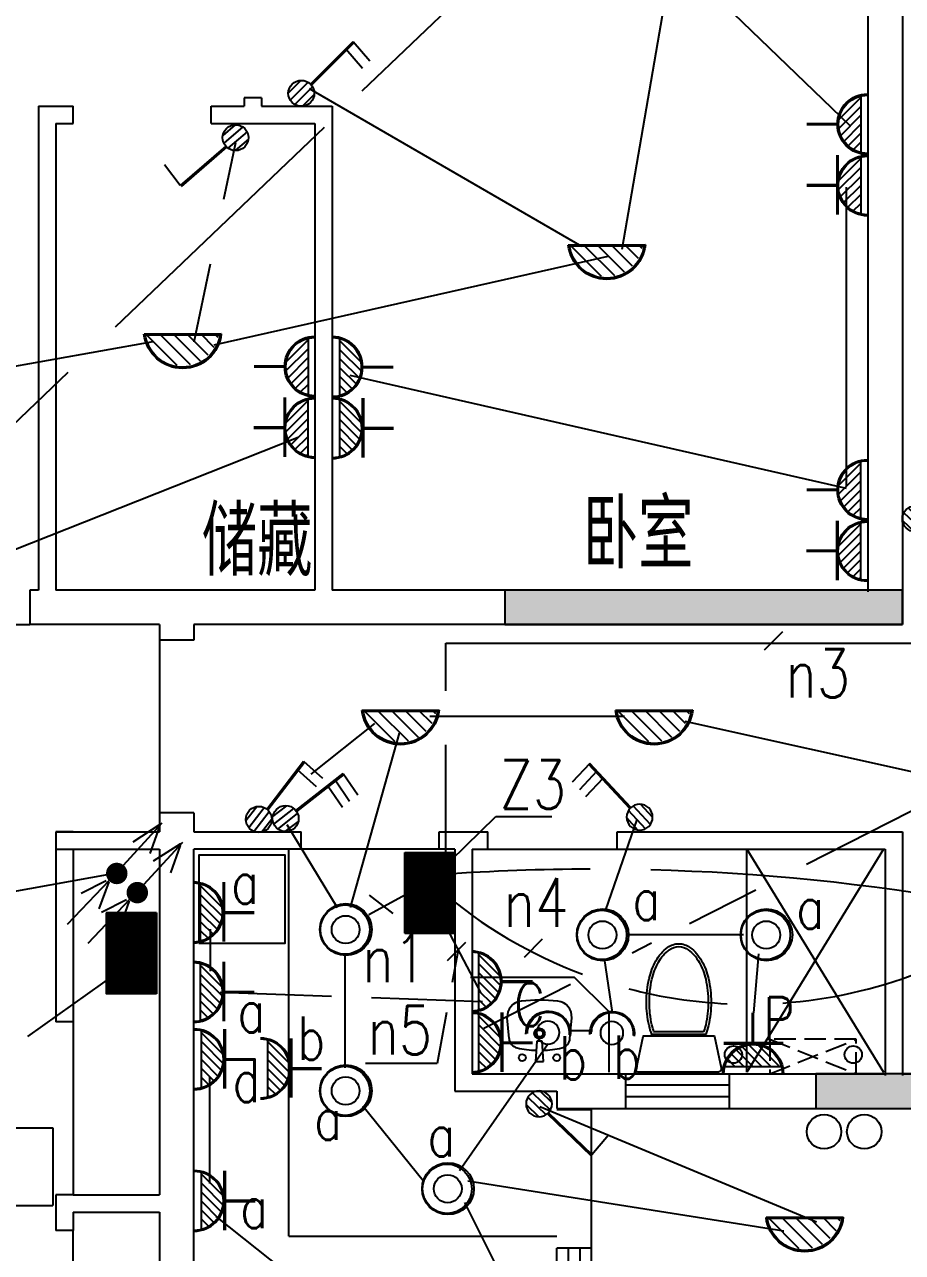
# Model space of a CAD drawing. Extents: x 45735 to 146968, y -75167 to -15767.
# Drawn here: x 111182 to 116263, y -39208 to -32101 of the extents above; entities that cross this region are included whole.
import ezdxf
from ezdxf.enums import TextEntityAlignment as Align

# ---------------------------------------------------------------- set-up
doc = ezdxf.new("R2010")
doc.units = 0
doc.header["$LTSCALE"] = 1000
doc.header["$MEASUREMENT"] = 0
doc.linetypes.add('DASH', pattern=[0.35, 0.25, -0.1])
doc.linetypes.add('DASHED_50', pattern=[0.375, 0.25, -0.125])
doc.layers.get('0').update_dxf_attribs({"linetype": 'CONTINUOUS'})
for name, color, linetype in [('D-1', 4, 'CONTINUOUS'), ('DJ', 4, 'CONTINUOUS'), ('KG1', 4, 'CONTINUOUS'), ('WALL', 7, 'CONTINUOUS'), ('WINDOW', 7, 'CONTINUOUS'), ('WINDOW_TEXT', 7, 'CONTINUOUS'), ('WIRE', 1, 'CONTINUOUS'), ('厨卫', 251, 'CONTINUOUS'), ('文字', 7, 'CONTINUOUS'), ('柱', 252, 'CONTINUOUS'), ('热水器', 252, 'CONTINUOUS'), ('管道', 6, 'CONTINUOUS')]:
    doc.layers.add(name, color=color, linetype=linetype)
doc.styles.add('_HZTXT', font='txt.shx', dxfattribs={"width": 0.8, "bigfont": 'hztxt.shx'})
doc.styles.add('HZTXT', font='romans.shx', dxfattribs={"width": 0.8, "bigfont": 'hztxt.shx'})
doc.styles.add('SIMPLEX', font='SIMPLEX.SHX')

# ---------------------------------------------------------------- blocks, each defined once
blk = doc.blocks.new('*X23')
at = {"color": 0}
for p, q in [((42.1112, 32.9931), (42.3612, 33.2431)), ((42.1113, 32.9949), (42.3594, 33.2431)), ((42.1113, 32.9967), (42.3577, 33.2431)), ((42.1113, 32.9984), (42.3559, 33.2431)), ((42.1113, 33.0002), (42.3541, 33.2431)), ((42.1113, 33.002), (42.3524, 33.2431)), ((42.1113, 33.0037), (42.3506, 33.2431)), ((42.1113, 33.0055), (42.3488, 33.2431)), ((42.1113, 33.0073), (42.3471, 33.2431)), ((42.1113, 33.009), (42.3453, 33.2431)), ((42.1113, 33.0108), (42.3435, 33.2431)), ((42.1113, 33.0126), (42.3418, 33.2431)), ((42.1113, 33.0143), (42.34, 33.2431)), ((42.1113, 33.0161), (42.3382, 33.2431)), ((42.1113, 33.0179), (42.3365, 33.2431)), ((42.1113, 33.0196), (42.3347, 33.2431)), ((42.1113, 33.0214), (42.3329, 33.2431)), ((42.1113, 33.0232), (42.3312, 33.2431)), ((42.1113, 33.0249), (42.3294, 33.2431)), ((42.1113, 33.0267), (42.3276, 33.2431)), ((42.1113, 33.0285), (42.3259, 33.2431)), ((42.1113, 33.0303), (42.3241, 33.2431)), ((42.1113, 33.032), (42.3223, 33.2431)), ((42.1113, 33.0338), (42.3206, 33.2431)), ((42.1113, 33.0356), (42.3188, 33.2431)), ((42.1113, 33.0373), (42.317, 33.2431)), ((42.1113, 33.0391), (42.3153, 33.2431)), ((42.1113, 33.0409), (42.3135, 33.2431)), ((42.1113, 33.0426), (42.3117, 33.2431)), ((42.1113, 33.0444), (42.31, 33.2431)), ((42.1113, 33.0462), (42.3082, 33.2431)), ((42.1113, 33.0479), (42.3064, 33.2431)), ((42.1113, 33.0497), (42.3046, 33.2431)), ((42.1113, 33.0515), (42.3029, 33.2431)), ((42.1113, 33.0532), (42.3011, 33.2431)), ((42.1113, 33.055), (42.2993, 33.2431)), ((42.1113, 33.0568), (42.2976, 33.2431)), ((42.1113, 33.0585), (42.2958, 33.2431)), ((42.1113, 33.0603), (42.294, 33.2431)), ((42.1113, 33.0621), (42.2923, 33.2431)), ((42.1113, 33.0638), (42.2905, 33.2431)), ((42.1113, 33.0656), (42.2887, 33.2431)), ((42.1113, 33.0674), (42.287, 33.2431)), ((42.1113, 33.0691), (42.2852, 33.2431)), ((42.1113, 33.0709), (42.2834, 33.2431)), ((42.1113, 33.0727), (42.2817, 33.2431)), ((42.1113, 33.0744), (42.2799, 33.2431)), ((42.1113, 33.0762), (42.2781, 33.2431)), ((42.1113, 33.078), (42.2764, 33.2431)), ((42.1113, 33.0797), (42.2746, 33.2431)), ((42.1113, 33.0815), (42.2728, 33.2431)), ((42.1113, 33.0833), (42.2711, 33.2431)), ((42.1113, 33.0851), (42.2693, 33.2431)), ((42.1113, 33.0868), (42.2675, 33.2431)), ((42.1113, 33.0886), (42.2658, 33.2431)), ((42.1113, 33.0904), (42.264, 33.2431)), ((42.1113, 33.0921), (42.2622, 33.2431)), ((42.1113, 33.0939), (42.2605, 33.2431)), ((42.1113, 33.0957), (42.2587, 33.2431)), ((42.1113, 33.0974), (42.2569, 33.2431)), ((42.1113, 33.0992), (42.2552, 33.2431)), ((42.1113, 33.101), (42.2534, 33.2431)), ((42.1113, 33.1027), (42.2516, 33.2431)), ((42.1113, 33.1045), (42.2498, 33.2431)), ((42.1113, 33.1063), (42.2481, 33.2431)), ((42.1113, 33.108), (42.2463, 33.2431)), ((42.1113, 33.1098), (42.2445, 33.2431)), ((42.1113, 33.1116), (42.2428, 33.2431)), ((42.1113, 33.1133), (42.241, 33.2431)), ((42.1113, 33.1151), (42.2392, 33.2431)), ((42.1113, 33.1169), (42.2375, 33.2431)), ((42.1113, 33.1186), (42.2357, 33.2431)), ((42.1113, 33.1204), (42.2339, 33.2431)), ((42.1113, 33.1222), (42.2322, 33.2431)), ((42.1113, 33.1239), (42.2304, 33.2431)), ((42.1113, 33.1257), (42.2286, 33.2431)), ((42.1113, 33.1275), (42.2269, 33.2431)), ((42.1113, 33.1292), (42.2251, 33.2431)), ((42.1113, 33.131), (42.2233, 33.2431)), ((42.1113, 33.1328), (42.2216, 33.2431)), ((42.1113, 33.1346), (42.2198, 33.2431)), ((42.1113, 33.1363), (42.218, 33.2431)), ((42.1113, 33.1381), (42.2163, 33.2431)), ((42.1113, 33.1399), (42.2145, 33.2431)), ((42.1113, 33.1416), (42.2127, 33.2431)), ((42.1113, 33.1434), (42.211, 33.2431)), ((42.1113, 33.1452), (42.2092, 33.2431)), ((42.1113, 33.1469), (42.2074, 33.2431)), ((42.1113, 33.1487), (42.2057, 33.2431)), ((42.1113, 33.1505), (42.2039, 33.2431)), ((42.1113, 33.1522), (42.2021, 33.2431)), ((42.1113, 33.154), (42.2004, 33.2431)), ((42.1113, 33.1558), (42.1986, 33.2431)), ((42.1113, 33.1575), (42.1968, 33.2431)), ((42.1113, 33.1593), (42.195, 33.2431)), ((42.1113, 33.1611), (42.1933, 33.2431)), ((42.1113, 33.1628), (42.1915, 33.2431)), ((42.1113, 33.1646), (42.1897, 33.2431)), ((42.1113, 33.1664), (42.188, 33.2431)), ((42.1113, 33.1681), (42.1862, 33.2431)), ((42.1113, 33.1699), (42.1844, 33.2431)), ((42.1113, 33.1717), (42.1827, 33.2431)), ((42.1113, 33.1734), (42.1809, 33.2431)), ((42.1113, 33.1752), (42.1791, 33.2431)), ((42.1113, 33.177), (42.1774, 33.2431)), ((42.1113, 33.1787), (42.1756, 33.2431)), ((42.1113, 33.1805), (42.1738, 33.2431)), ((42.1113, 33.1823), (42.1721, 33.2431)), ((42.1113, 33.184), (42.1703, 33.2431)), ((42.1113, 33.1858), (42.1685, 33.2431)), ((42.1113, 33.1876), (42.1668, 33.2431)), ((42.1113, 33.1894), (42.165, 33.2431)), ((42.1113, 33.1911), (42.1632, 33.2431)), ((42.1113, 33.1929), (42.1615, 33.2431)), ((42.1113, 33.1947), (42.1597, 33.2431)), ((42.1113, 33.1964), (42.1579, 33.2431)), ((42.1113, 33.1982), (42.1562, 33.2431)), ((42.1113, 33.2), (42.1544, 33.2431)), ((42.1113, 33.2017), (42.1526, 33.2431)), ((42.1113, 33.2035), (42.1509, 33.2431)), ((42.1113, 33.2053), (42.1491, 33.2431)), ((42.1113, 33.207), (42.1473, 33.2431)), ((42.1113, 33.2088), (42.1455, 33.2431)), ((42.1113, 33.2106), (42.1438, 33.2431)), ((42.1113, 33.2123), (42.142, 33.2431)), ((42.1113, 33.2141), (42.1402, 33.2431)), ((42.1113, 33.2159), (42.1385, 33.2431)), ((42.1113, 33.2176), (42.1367, 33.2431)), ((42.1113, 33.2194), (42.1349, 33.2431)), ((42.1113, 33.2212), (42.1332, 33.2431)), ((42.1113, 33.2229), (42.1314, 33.2431)), ((42.1113, 33.2247), (42.1296, 33.2431)), ((42.1113, 33.2265), (42.1279, 33.2431)), ((42.1113, 33.2282), (42.1261, 33.2431)), ((42.1113, 33.23), (42.1243, 33.2431)), ((42.1113, 33.2318), (42.1226, 33.2431)), ((42.1113, 33.2335), (42.1208, 33.2431)), ((42.1113, 33.2353), (42.119, 33.2431)), ((42.1113, 33.2371), (42.1173, 33.2431)), ((42.1113, 33.2388), (42.1155, 33.2431)), ((42.1113, 33.2406), (42.1137, 33.2431)), ((42.1113, 33.2424), (42.112, 33.2431)), ((42.113, 32.9931), (42.363, 33.2431)), ((42.1148, 32.9931), (42.3648, 33.2431)), ((42.1165, 32.9931), (42.3665, 33.2431)), ((42.1183, 32.9931), (42.3683, 33.2431)), ((42.1201, 32.9931), (42.3701, 33.2431)), ((42.1218, 32.9931), (42.3718, 33.2431)), ((42.1236, 32.9931), (42.3736, 33.2431)), ((42.1254, 32.9931), (42.3754, 33.2431)), ((42.1271, 32.9931), (42.3771, 33.2431)), ((42.1289, 32.9931), (42.3789, 33.2431)), ((42.1307, 32.9931), (42.3807, 33.2431)), ((42.1324, 32.9931), (42.3824, 33.2431)), ((42.1342, 32.9931), (42.3842, 33.2431)), ((42.136, 32.9931), (42.386, 33.2431)), ((42.1377, 32.9931), (42.3877, 33.2431)), ((42.1395, 32.9931), (42.3895, 33.2431)), ((42.1413, 32.9931), (42.3913, 33.2431)), ((42.143, 32.9931), (42.393, 33.2431)), ((42.1448, 32.9931), (42.3948, 33.2431)), ((42.1466, 32.9931), (42.3966, 33.2431)), ((42.1483, 32.9931), (42.3983, 33.2431)), ((42.1501, 32.9931), (42.4001, 33.2431)), ((42.1519, 32.9931), (42.4019, 33.2431)), ((42.1536, 32.9931), (42.4036, 33.2431)), ((42.1554, 32.9931), (42.4054, 33.2431)), ((42.1572, 32.9931), (42.4072, 33.2431)), ((42.1589, 32.9931), (42.4089, 33.2431)), ((42.1607, 32.9931), (42.4107, 33.2431)), ((42.1625, 32.9931), (42.4125, 33.2431)), ((42.1643, 32.9931), (42.4143, 33.2431)), ((42.166, 32.9931), (42.416, 33.2431)), ((42.1678, 32.9931), (42.4178, 33.2431)), ((42.1696, 32.9931), (42.4196, 33.2431)), ((42.1713, 32.9931), (42.4213, 33.2431)), ((42.1731, 32.9931), (42.4231, 33.2431)), ((42.1749, 32.9931), (42.4249, 33.2431)), ((42.1766, 32.9931), (42.4266, 33.2431)), ((42.1784, 32.9931), (42.4284, 33.2431)), ((42.1802, 32.9931), (42.4302, 33.2431)), ((42.1819, 32.9931), (42.4319, 33.2431)), ((42.1837, 32.9931), (42.4337, 33.2431)), ((42.1855, 32.9931), (42.4355, 33.2431)), ((42.1872, 32.9931), (42.4372, 33.2431)), ((42.189, 32.9931), (42.439, 33.2431)), ((42.1908, 32.9931), (42.4408, 33.2431)), ((42.1925, 32.9931), (42.4425, 33.2431)), ((42.1943, 32.9931), (42.4443, 33.2431)), ((42.1961, 32.9931), (42.4461, 33.2431)), ((42.1978, 32.9931), (42.4478, 33.2431)), ((42.1996, 32.9931), (42.4496, 33.2431)), ((42.2014, 32.9931), (42.4514, 33.2431)), ((42.2031, 32.9931), (42.4531, 33.2431)), ((42.2049, 32.9931), (42.4549, 33.2431)), ((42.2067, 32.9931), (42.4567, 33.2431)), ((42.2084, 32.9931), (42.4584, 33.2431)), ((42.2102, 32.9931), (42.4602, 33.2431)), ((42.212, 32.9931), (42.462, 33.2431)), ((42.2137, 32.9931), (42.4637, 33.2431)), ((42.2155, 32.9931), (42.4655, 33.2431)), ((42.2173, 32.9931), (42.4673, 33.2431)), ((42.2191, 32.9931), (42.4691, 33.2431)), ((42.2208, 32.9931), (42.4708, 33.2431)), ((42.2226, 32.9931), (42.4726, 33.2431)), ((42.2244, 32.9931), (42.4744, 33.2431)), ((42.2261, 32.9931), (42.4761, 33.2431)), ((42.2279, 32.9931), (42.4779, 33.2431)), ((42.2297, 32.9931), (42.4797, 33.2431)), ((42.2314, 32.9931), (42.4814, 33.2431)), ((42.2332, 32.9931), (42.4832, 33.2431)), ((42.235, 32.9931), (42.485, 33.2431)), ((42.2367, 32.9931), (42.4867, 33.2431)), ((42.2385, 32.9931), (42.4885, 33.2431)), ((42.2403, 32.9931), (42.4903, 33.2431)), ((42.242, 32.9931), (42.492, 33.2431)), ((42.2438, 32.9931), (42.4938, 33.2431)), ((42.2456, 32.9931), (42.4956, 33.2431)), ((42.2473, 32.9931), (42.4973, 33.2431)), ((42.2491, 32.9931), (42.4991, 33.2431)), ((42.2509, 32.9931), (42.5009, 33.2431)), ((42.2526, 32.9931), (42.5026, 33.2431)), ((42.2544, 32.9931), (42.5044, 33.2431)), ((42.2562, 32.9931), (42.5062, 33.2431)), ((42.2579, 32.9931), (42.5079, 33.2431)), ((42.2597, 32.9931), (42.5097, 33.2431)), ((42.2615, 32.9931), (42.5113, 33.2429)), ((42.2632, 32.9931), (42.5113, 33.2411)), ((42.265, 32.9931), (42.5113, 33.2393)), ((42.2668, 32.9931), (42.5113, 33.2376)), ((42.2685, 32.9931), (42.5113, 33.2358)), ((42.2703, 32.9931), (42.5113, 33.234)), ((42.2721, 32.9931), (42.5113, 33.2323)), ((42.2739, 32.9931), (42.5113, 33.2305)), ((42.2756, 32.9931), (42.5113, 33.2287)), ((42.2774, 32.9931), (42.5113, 33.227)), ((42.2792, 32.9931), (42.5113, 33.2252)), ((42.2809, 32.9931), (42.5113, 33.2234)), ((42.2827, 32.9931), (42.5113, 33.2217)), ((42.2845, 32.9931), (42.5113, 33.2199)), ((42.2862, 32.9931), (42.5113, 33.2181)), ((42.288, 32.9931), (42.5113, 33.2164)), ((42.2898, 32.9931), (42.5113, 33.2146)), ((42.2915, 32.9931), (42.5113, 33.2128)), ((42.2933, 32.9931), (42.5113, 33.211)), ((42.2951, 32.9931), (42.5113, 33.2093)), ((42.2968, 32.9931), (42.5113, 33.2075)), ((42.2986, 32.9931), (42.5113, 33.2057)), ((42.3004, 32.9931), (42.5113, 33.204)), ((42.3021, 32.9931), (42.5113, 33.2022)), ((42.3039, 32.9931), (42.5113, 33.2004)), ((42.3057, 32.9931), (42.5113, 33.1987)), ((42.3074, 32.9931), (42.5113, 33.1969)), ((42.3092, 32.9931), (42.5113, 33.1951)), ((42.311, 32.9931), (42.5113, 33.1934)), ((42.3127, 32.9931), (42.5113, 33.1916)), ((42.3145, 32.9931), (42.5113, 33.1898)), ((42.3163, 32.9931), (42.5113, 33.1881)), ((42.318, 32.9931), (42.5113, 33.1863)), ((42.3198, 32.9931), (42.5113, 33.1845)), ((42.3216, 32.9931), (42.5113, 33.1828)), ((42.3233, 32.9931), (42.5113, 33.181)), ((42.3251, 32.9931), (42.5113, 33.1792)), ((42.3269, 32.9931), (42.5113, 33.1775)), ((42.3287, 32.9931), (42.5113, 33.1757)), ((42.3304, 32.9931), (42.5113, 33.1739)), ((42.3322, 32.9931), (42.5113, 33.1722)), ((42.334, 32.9931), (42.5113, 33.1704)), ((42.3357, 32.9931), (42.5113, 33.1686)), ((42.3375, 32.9931), (42.5113, 33.1669)), ((42.3393, 32.9931), (42.5113, 33.1651)), ((42.341, 32.9931), (42.5113, 33.1633)), ((42.3428, 32.9931), (42.5113, 33.1616)), ((42.3446, 32.9931), (42.5113, 33.1598)), ((42.3463, 32.9931), (42.5113, 33.158)), ((42.3481, 32.9931), (42.5113, 33.1562)), ((42.3499, 32.9931), (42.5113, 33.1545)), ((42.3516, 32.9931), (42.5113, 33.1527)), ((42.3534, 32.9931), (42.5113, 33.1509)), ((42.3552, 32.9931), (42.5113, 33.1492)), ((42.3569, 32.9931), (42.5113, 33.1474)), ((42.3587, 32.9931), (42.5113, 33.1456)), ((42.3605, 32.9931), (42.5113, 33.1439)), ((42.3622, 32.9931), (42.5113, 33.1421)), ((42.364, 32.9931), (42.5113, 33.1403)), ((42.3658, 32.9931), (42.5113, 33.1386)), ((42.3675, 32.9931), (42.5113, 33.1368)), ((42.3693, 32.9931), (42.5113, 33.135)), ((42.3711, 32.9931), (42.5113, 33.1333)), ((42.3728, 32.9931), (42.5113, 33.1315)), ((42.3746, 32.9931), (42.5113, 33.1297)), ((42.3764, 32.9931), (42.5113, 33.128)), ((42.3782, 32.9931), (42.5113, 33.1262)), ((42.3799, 32.9931), (42.5113, 33.1244)), ((42.3817, 32.9931), (42.5113, 33.1227)), ((42.3835, 32.9931), (42.5113, 33.1209)), ((42.3852, 32.9931), (42.5113, 33.1191)), ((42.387, 32.9931), (42.5113, 33.1174)), ((42.3888, 32.9931), (42.5113, 33.1156)), ((42.3905, 32.9931), (42.5113, 33.1138)), ((42.3923, 32.9931), (42.5113, 33.1121)), ((42.3941, 32.9931), (42.5113, 33.1103)), ((42.3958, 32.9931), (42.5113, 33.1085)), ((42.3976, 32.9931), (42.5113, 33.1068)), ((42.3994, 32.9931), (42.5113, 33.105)), ((42.4011, 32.9931), (42.5113, 33.1032)), ((42.4029, 32.9931), (42.5113, 33.1014)), ((42.4047, 32.9931), (42.5113, 33.0997)), ((42.4064, 32.9931), (42.5113, 33.0979)), ((42.4082, 32.9931), (42.5113, 33.0961)), ((42.41, 32.9931), (42.5113, 33.0944)), ((42.4117, 32.9931), (42.5113, 33.0926)), ((42.4135, 32.9931), (42.5113, 33.0908)), ((42.4153, 32.9931), (42.5113, 33.0891)), ((42.417, 32.9931), (42.5113, 33.0873)), ((42.4188, 32.9931), (42.5113, 33.0855)), ((42.4206, 32.9931), (42.5113, 33.0838)), ((42.4223, 32.9931), (42.5113, 33.082)), ((42.4241, 32.9931), (42.5113, 33.0802)), ((42.4259, 32.9931), (42.5113, 33.0785)), ((42.4276, 32.9931), (42.5113, 33.0767)), ((42.4294, 32.9931), (42.5113, 33.0749)), ((42.4312, 32.9931), (42.5113, 33.0732)), ((42.433, 32.9931), (42.5113, 33.0714)), ((42.4347, 32.9931), (42.5113, 33.0696)), ((42.4365, 32.9931), (42.5113, 33.0679)), ((42.4383, 32.9931), (42.5113, 33.0661)), ((42.44, 32.9931), (42.5113, 33.0643)), ((42.4418, 32.9931), (42.5113, 33.0626)), ((42.4436, 32.9931), (42.5113, 33.0608)), ((42.4453, 32.9931), (42.5113, 33.059)), ((42.4471, 32.9931), (42.5113, 33.0573)), ((42.4489, 32.9931), (42.5113, 33.0555)), ((42.4506, 32.9931), (42.5113, 33.0537)), ((42.4524, 32.9931), (42.5113, 33.0519)), ((42.4542, 32.9931), (42.5113, 33.0502)), ((42.4559, 32.9931), (42.5113, 33.0484)), ((42.4577, 32.9931), (42.5113, 33.0466)), ((42.4595, 32.9931), (42.5113, 33.0449)), ((42.4612, 32.9931), (42.5113, 33.0431)), ((42.463, 32.9931), (42.5113, 33.0413)), ((42.4648, 32.9931), (42.5113, 33.0396)), ((42.4665, 32.9931), (42.5113, 33.0378)), ((42.4683, 32.9931), (42.5113, 33.036)), ((42.4701, 32.9931), (42.5113, 33.0343)), ((42.4718, 32.9931), (42.5113, 33.0325)), ((42.4736, 32.9931), (42.5113, 33.0307)), ((42.4754, 32.9931), (42.5113, 33.029)), ((42.4771, 32.9931), (42.5113, 33.0272)), ((42.4789, 32.9931), (42.5113, 33.0254)), ((42.4807, 32.9931), (42.5113, 33.0237)), ((42.4824, 32.9931), (42.5113, 33.0219)), ((42.4842, 32.9931), (42.5113, 33.0201)), ((42.486, 32.9931), (42.5113, 33.0184)), ((42.4878, 32.9931), (42.5113, 33.0166)), ((42.4895, 32.9931), (42.5113, 33.0148)), ((42.4913, 32.9931), (42.5113, 33.0131)), ((42.4931, 32.9931), (42.5113, 33.0113)), ((42.4948, 32.9931), (42.5113, 33.0095)), ((42.4966, 32.9931), (42.5113, 33.0078)), ((42.4984, 32.9931), (42.5113, 33.006)), ((42.5001, 32.9931), (42.5113, 33.0042)), ((42.5019, 32.9931), (42.5113, 33.0025)), ((42.5037, 32.9931), (42.5113, 33.0007)), ((42.5054, 32.9931), (42.5113, 32.9989)), ((42.5072, 32.9931), (42.5113, 32.9971)), ((42.509, 32.9931), (42.5113, 32.9954))]:
    blk.add_line(p, q, dxfattribs=at)
blk = doc.blocks.new('A8')
at = {"layer": 'DJ'}
for p, q in [((390, -308), (1326, -308)), ((390, -308), (390, -893)), ((1326, -308), (1326, -893)), ((390, -893), (1326, -893))]:
    blk.add_line(p, q, dxfattribs=at)
blk.add_solid([(390, -893), (390, -308), (1326, -893), (1326, -308)], dxfattribs=at)
at = {"layer": 'DJ', "xscale": 2340, "yscale": 2340, "zscale": 2340}
blk.add_blockref('*X23', (-98150, -78097), dxfattribs=at)
blk = doc.blocks.new('配电箱')
at = {"layer": 'DJ', "xscale": 0.5, "yscale": 0.5, "zscale": 0.5, "rotation": 180}
blk.add_blockref('A8', (379.9, -625.6), dxfattribs=at)
blk = doc.blocks.new('应急灯')
at = {"layer": 'DJ'}
for p, q in [((-42.4, 626.9), (-42.4, 177.7)), ((-42.4, 626.9), (238.4, 626.9)), ((238.4, 626.9), (238.4, 177.7)), ((-42.4, 177.7), (238.4, 177.7))]:
    blk.add_line(p, q, dxfattribs=at)
for centre in [(-103.4, 523.9), (-103.4, 303.6)]:
    blk.add_circle(centre, 61.2, dxfattribs=at)
blk = doc.blocks.new('*X15')
at = {"color": 0}
for p, q in [((-273.2, -61.1), (-245.7, -33.6)), ((-243.8, -137.7), (-140, -34)), ((-198, -198), (-34.4, -34.4)), ((-137.7, -243.8), (71.2, -34.8)), ((-61.1, -273.2), (176.9, -35.2)), ((41.3, -276.9), (282.5, -35.7))]:
    blk.add_line(p, q, dxfattribs=at)
blk = doc.blocks.new('K2211')
for p, q in [((-2.943, -0.429), (2.939, -0.453)), ((-2.942, -0.329), (2.939, -0.353))]:
    blk.add_line(p, q)
for radius, start, end in [(2.961, 186.38273, 353.15927), (2.861, 186.61496, 352.92705)]:
    blk.add_arc((0, 0), radius, start, end)
at = {"xscale": 0.0098684210526315, "yscale": 0.0098684210526315, "zscale": 0.0098684210526315}
blk.add_blockref('*X15', (0, 0), dxfattribs=at)
blk = doc.blocks.new('吸顶灯')
at = {"layer": 'DJ', "xscale": -76.03200000000001, "yscale": 76.03200000000001, "zscale": 76.03200000000001}
blk.add_blockref('K2211', (-108.6, 374.2), dxfattribs=at)
blk = doc.blocks.new('WC2')
for points in [[(210.5, 207.3, 0.354037), (206.6, 212.2), (24.2, 251, 0.477064), (0, 231.5), (0, -231.5, 0.477064), (12.1, -241.3), (206.6, -199.9, 0.354037), (210.5, -195)], [(218.2, 162.6), (218.2, -150.2, 0.033558), (268.9, -165.5, 0.056391), (405, -180.9, 0.056391), (541, -165.5, 0.070142), (644, -126.1, 0.106098), (721.4, -58.6, 0.162033), (743, 6.2, 0.162033), (721.4, 70.9, 0.106098), (644, 138.4, 0.070142), (541, 177.8, 0.056391), (405, 193.2, 0.056391), (268.9, 177.8, 0.033558)], [(232.4, 150.1), (232.4, -137.8, 0.027675), (272.6, -149.3, 0.056391), (405, -164.3, 0.056391), (537.3, -149.3, 0.070142), (636, -111.6, 0.106098), (708.2, -48.7, 0.162033), (726.4, 6.2, 0.162033), (708.2, 61, 0.106098), (636, 124, 0.070142), (537.3, 161.7, 0.056391), (405, 176.7, 0.056391), (272.6, 161.7, 0.027675)]]:
    blk.add_lwpolyline(points, format="xyb", close=True)
blk = doc.blocks.new('A32')
at = {"layer": 'DJ'}
blk.add_circle((709.5, -204.9), 88.3, dxfattribs=at)
for centre, radius, start, end in [((711.2, -199), 171.8, 177.58133, 6.8197), ((712.5, -200.6), 161.8, 178.58283, 5.12597)]:
    blk.add_arc(centre, radius, start, end, dxfattribs=at)
blk = doc.blocks.new('*X20')
at = {"color": 0}
for p, q in [((-263, -529), (-33, -299)), ((-175, -529), (53, -301)), ((-87, -529), (121, -321)), ((2, -529), (178, -353)), ((-229, -406), (-188, -365)), ((90, -529), (224, -394)), ((179, -529), (262, -445)), ((267, -529), (289, -507))]:
    blk.add_line(p, q, dxfattribs=at)
blk = doc.blocks.new('K2307')
for p, q in [((-0.03, -2.63), (-0.03, 0.03)), ((0.07, -2.63), (0.07, 0.03)), ((-2.62, -2.6), (2.57, -2.6)), ((-2.62, -2.7), (2.57, -2.7)), ((-2.57, -4.69), (2.62, -4.69))]:
    blk.add_line(p, q)
for radius in [2.66, 2.56]:
    blk.add_arc((0.02, -5.3), radius, 0, 180)
at = {"xscale": 0.00888157894736835, "yscale": 0.00888157894736835, "zscale": 0.00888157894736835}
blk.add_blockref('*X20', (0, 0), dxfattribs=at)
blk = doc.blocks.new('_WBLK')
for p, q in [((-0.5, 0.5), (0.5, 0.5)), ((0.5, 0.167), (-0.5, 0.167)), ((0.5, -0.167), (-0.5, -0.167)), ((-0.5, -0.5), (0.5, -0.5))]:
    blk.add_line(p, q)
at = {"layer": 'WINDOW_TEXT', "style": 'SIMPLEX', "flags": 9}
blk.add_attdef('A', text='', height=1, dxfattribs=at).set_placement((0, 1.5), align=Align.MIDDLE)
blk = doc.blocks.new('1')
at = {"layer": 'D-1'}
blk.add_circle((-9.3, -35), 80.7, dxfattribs=at)
at = {"layer": 'KG1'}
for centre, radius in [((-8.1, -34.4), 150), ((-12.5, -34.9), 142.5)]:
    blk.add_circle(centre, radius, dxfattribs=at)
blk = doc.blocks.new('*X27')
at = {"color": 0}
for p, q in [((-99.9, 253.6), (-3.6, 349.9)), ((-85.2, 197.6), (52.4, 335.2)), ((-49.2, 162.9), (87.1, 299.2)), ((9, 150.4), (99.6, 241))]:
    blk.add_line(p, q, dxfattribs=at)
blk = doc.blocks.new('K2361')
for p, q in [((0.627, 1.755), (3.864, 4.993)), ((0.698, 1.685), (3.935, 4.922)), ((3.935, 4.922), (5.238, 3.433))]:
    blk.add_line(p, q)
blk.add_circle((0, 0.987), 0.987)
at = {"xscale": 0.0098684210526315, "yscale": 0.0098684210526315, "zscale": 0.0098684210526315}
blk.add_blockref('*X27', (0, -1.48), dxfattribs=at)
blk = doc.blocks.new('单极开关')
at = {"layer": 'DJ', "xscale": -76.142592, "yscale": 76.142592, "zscale": 76.142592, "rotation": 180.0000000000094}
blk.add_blockref('K2361', (-170.4, 89.8), dxfattribs=at)
blk = doc.blocks.new('RSQ')
at = {"layer": '热水器', "linetype": 'DASH', "ltscale": 0.5}
for p, q in [((-250, 0), (250, -200)), ((-250, -200), (250, 0))]:
    blk.add_line(p, q, dxfattribs=at)
blk.add_lwpolyline([(250, 0), (-250, 0), (-250, -200), (250, -200)], close=True, dxfattribs=at)
blk = doc.blocks.new('*X18')
at = {"color": 0}
for p, q in [((-263, -529), (-33, -299)), ((-175, -529), (53, -301)), ((-87, -529), (121, -321)), ((2, -529), (178, -353)), ((-229, -406), (-188, -365)), ((90, -529), (224, -394)), ((179, -529), (262, -445)), ((267, -529), (289, -507))]:
    blk.add_line(p, q, dxfattribs=at)
blk = doc.blocks.new('K2303')
for p, q in [((-0.03, -2.63), (-0.03, 0.03)), ((0.07, -2.63), (0.07, 0.03)), ((-2.57, -4.69), (2.62, -4.69))]:
    blk.add_line(p, q)
for radius in [2.66, 2.56]:
    blk.add_arc((0.02, -5.3), radius, 0, 180)
at = {"xscale": 0.00888157894736835, "yscale": 0.00888157894736835, "zscale": 0.00888157894736835}
blk.add_blockref('*X18', (0, 0), dxfattribs=at)
blk = doc.blocks.new('插座')
at = {"layer": 'DJ', "xscale": 66.096, "yscale": 66.096, "zscale": 66.096, "rotation": 270}
for name, p in [('K2303', (-175.4, 269.9)), ('K2307', (-174.7, -84.1))]:
    blk.add_blockref(name, p, dxfattribs=at)
blk = doc.blocks.new('*X30')
at = {"color": 0}
for p, q in [((-99.9, 253.6), (-3.6, 349.9)), ((-85.2, 197.6), (52.4, 335.2)), ((-49.2, 162.9), (87.1, 299.2)), ((9, 150.4), (99.6, 241))]:
    blk.add_line(p, q, dxfattribs=at)
blk = doc.blocks.new('K2362')
for p, q in [((0.698, 1.685), (3.935, 4.922)), ((0.769, 1.614), (4.006, 4.851)), ((3.935, 4.922), (5.216, 3.458)), ((3.376, 4.363), (4.656, 2.899))]:
    blk.add_line(p, q)
blk.add_circle((0, 0.987), 0.987)
at = {"xscale": 0.0098684210526315, "yscale": 0.0098684210526315, "zscale": 0.0098684210526315}
blk.add_blockref('*X30', (0, -1.48), dxfattribs=at)
blk = doc.blocks.new('双极开关')
at = {"layer": 'DJ', "xscale": 76.142592, "yscale": 76.142592, "zscale": 76.142592}
blk.add_blockref('K2362', (-256.8, -41.2), dxfattribs=at)
blk = doc.blocks.new('*X37')
at = {"color": 0}
for p, q in [((-99.9, 253.6), (-3.6, 349.9)), ((-85.2, 197.6), (52.4, 335.2)), ((-49.2, 162.9), (87.1, 299.2)), ((9, 150.4), (99.6, 241))]:
    blk.add_line(p, q, dxfattribs=at)
blk = doc.blocks.new('K2363')
for p, q in [((0.698, 1.685), (3.935, 4.922)), ((0.769, 1.614), (4.006, 4.851)), ((3.935, 4.922), (5.216, 3.458)), ((2.891, 3.848), (4.172, 2.384)), ((3.376, 4.363), (4.656, 2.899))]:
    blk.add_line(p, q)
blk.add_circle((0, 0.987), 0.987)
at = {"xscale": 0.0098684210526315, "yscale": 0.0098684210526315, "zscale": 0.0098684210526315}
blk.add_blockref('*X37', (0, -1.48), dxfattribs=at)
blk = doc.blocks.new('A$C7D561DB7')
at = {"layer": 'DJ', "xscale": 76.142592, "yscale": 76.142592, "zscale": 76.142592}
blk.add_blockref('K2363', (75.1, 0), dxfattribs=at)
blk = doc.blocks.new('A$C38657A69')
at = {"layer": 'WIRE', "xscale": -1, "rotation": 85.80993442873107}
blk.add_blockref('A$C7D561DB7', (401.2, 451.8), dxfattribs=at)
blk = doc.blocks.new('A$C306B6713')
at = {"layer": 'WIRE', "xscale": -1, "rotation": 346.7233342377823}
blk.add_blockref('A$C38657A69', (299.3, -23.9), dxfattribs=at)
blk = doc.blocks.new('A$C09C21FE1')
at = {"layer": 'DJ'}
for p, q in [((367, 606), (619, 1036)), ((603, 1018), (404, 820)), ((603, 1002), (570, 754)), ((274, 451), (0, 0)), ((249, 442), (60, 288)), ((273, 439), (240, 190))]:
    blk.add_line(p, q, dxfattribs=at)
at = {"layer": 'DJ', "const_width": 93.3}
blk.add_lwpolyline([(280, 524, 1), (373, 524, 1)], format="xyb", close=True, dxfattribs=at)

msp = doc.modelspace()

# ---------------------------------------------------------------- hatches: boundary and pattern name
at = {"layer": '柱'}
h = msp.add_hatch(color=256, dxfattribs=at)
h.paths.add_polyline_path([(105162.6, -39974.5), (105162.6, -39774.5), (105862.6, -39774.5), (105862.6, -42174.5), (105062.6, -42174.5), (105062.6, -41974.5), (105662.6, -41974.5), (105662.6, -39974.5)])
h.paths.add_polyline_path([(92062.6, -42774.5), (91562.6, -42774.5), (91562.6, -44374.5), (91762.6, -44374.5), (91762.6, -42974.5), (92062.6, -42974.5)])
h.paths.add_polyline_path([(91562.6, -46274.5), (91762.6, -46274.5), (91762.6, -48074.5), (92212.6, -48074.5), (92212.6, -48274.5), (91562.6, -48274.5)])
h.paths.add_polyline_path([(88962.6, -36574.5), (89162.6, -36574.5), (89162.6, -38174.5), (89462.6, -38174.5), (89462.6, -38374.5), (88962.6, -38374.5)])
h.paths.add_polyline_path([(89462.6, -28974.5), (88962.6, -28974.5), (88962.6, -31974.5), (89162.6, -31974.5), (89162.6, -29174.5), (89462.6, -29174.5)])
h.paths.add_polyline_path([(94762.6, -48074.5), (94762.6, -48274.5), (96162.6, -48274.5), (96162.6, -48074.5), (95462.6, -48074.5), (95462.6, -47274.5), (95262.6, -47274.5), (95262.6, -48074.5)])
h.paths.add_polyline_path([(95562.6, -41574.5), (96062.6, -41574.5), (96062.6, -43564.5), (95862.6, -43564.5), (95862.6, -41774.5), (95562.6, -41774.5)])
h.paths.add_polyline_path([(100762.6, -47174.5), (100962.6, -47174.5), (100962.6, -48774.5), (100762.6, -48774.5)])
h.paths.add_polyline_path([(105062.6, -46774.5), (105262.6, -46774.5), (105262.6, -48774.5), (105062.6, -48774.5)])
h.paths.add_polyline_path([(100962.6, -41574.5), (100962.6, -41774.5), (98962.6, -41774.5), (98962.6, -41574.5)])
h.paths.add_polyline_path([(104062.6, -39974.5), (104062.6, -39774.5), (103362.6, -39774.5), (103362.6, -42174.5), (104162.6, -42174.5), (104162.6, -41974.5), (103562.6, -41974.5), (103562.6, -39974.5)])
h.paths.add_polyline_path([(103562.6, -39974.5), (103562.6, -41974.5)], flags=16)
h.paths.add_polyline_path([(96762.6, -35574.5), (96762.6, -35374.5), (99062.6, -35374.5), (99062.6, -35574.5)])
h.paths.add_polyline_path([(92762.6, -35624.5), (92762.6, -35374.5), (94162.6, -35374.5), (94162.6, -35624.5)])
h.paths.add_polyline_path([(95262.6, -38374.5), (95262.6, -38174.5), (97262.6, -38174.5), (97262.6, -38374.5)])
h.paths.add_polyline_path([(92362.6, -28974.5), (93062.6, -28974.5), (93062.6, -30274.5), (93062.6, -30474.5), (92862.6, -30474.5), (92862.6, -29174.5), (92362.6, -29174.5)])
h.paths.add_polyline_path([(105062.6, -34574.5), (105262.6, -34574.5), (105262.6, -35574.5), (103962.6, -35574.5), (103962.6, -35374.5), (105062.6, -35374.5)])
h.paths.add_polyline_path([(98862.6, -31574.5), (99062.6, -31574.5), (99062.6, -27574.5), (98862.6, -27574.5)])
h.paths.add_polyline_path([(105062.6, -30974.5), (105262.6, -30974.5), (105262.6, -27574.5), (105062.6, -27574.5)])
h.paths.add_polyline_path([(120262.6, -35624.5), (120262.6, -35374.5), (118862.6, -35374.5), (118862.6, -35624.5)])
h.paths.add_polyline_path([(112062.6, -41574.5), (112062.6, -41774.5), (114062.6, -41774.5), (114062.6, -41574.5)])
h.paths.add_polyline_path([(107962.6, -46774.5), (107762.6, -46774.5), (107762.6, -48774.5), (107962.6, -48774.5)])
h.paths.add_polyline_path([(112262.6, -47174.5), (112062.6, -47174.5), (112062.6, -48774.5), (112262.6, -48774.5)])
h.paths.add_polyline_path([(108962.6, -39974.5), (108962.6, -39774.5), (109662.6, -39774.5), (109662.6, -42174.5), (108862.6, -42174.5), (108862.6, -41974.5), (109462.6, -41974.5), (109462.6, -39974.5)])
h.paths.add_polyline_path([(107862.6, -39974.5), (107862.6, -39774.5), (107162.6, -39774.5), (107162.6, -42174.5), (107962.6, -42174.5), (107962.6, -41974.5), (107362.6, -41974.5), (107362.6, -39974.5)])
h.paths.add_polyline_path([(109462.6, -39974.5), (109462.6, -41974.5)], flags=16)
h.paths.add_polyline_path([(118262.6, -48074.5), (118262.6, -48274.5), (116862.6, -48274.5), (116862.6, -48074.5), (117562.6, -48074.5), (117562.6, -47274.5), (117762.6, -47274.5), (117762.6, -48074.5)])
h.paths.add_polyline_path([(117462.6, -41574.5), (116962.6, -41574.5), (116962.6, -43564.5), (117162.6, -43564.5), (117162.6, -41774.5), (117462.6, -41774.5)])
h.paths.add_polyline_path([(107962.6, -34574.5), (107762.6, -34574.5), (107762.6, -35574.5), (109062.6, -35574.5), (109062.6, -35374.5), (107962.6, -35374.5)])
h.paths.add_polyline_path([(107962.6, -30974.5), (107762.6, -30974.5), (107762.6, -27574.5), (107962.6, -27574.5)])
h.paths.add_polyline_path([(116262.6, -35574.5), (116262.6, -35374.5), (113962.6, -35374.5), (113962.6, -35574.5)])
h.paths.add_polyline_path([(117762.6, -38374.5), (117762.6, -38174.5), (115762.6, -38174.5), (115762.6, -38374.5)])
h.paths.add_polyline_path([(114162.6, -31574.5), (113962.6, -31574.5), (113962.6, -27574.5), (114162.6, -27574.5)])
h.paths.add_polyline_path([(121462.6, -46274.5), (121262.6, -46274.5), (121262.6, -48074.5), (120812.6, -48074.5), (120812.6, -48274.5), (121462.6, -48274.5)])
h.paths.add_polyline_path([(120962.6, -42774.5), (121462.6, -42774.5), (121462.6, -44374.5), (121262.6, -44374.5), (121262.6, -42974.5), (120962.6, -42974.5)])
h.paths.add_polyline_path([(124062.6, -36574.5), (123862.6, -36574.5), (123862.6, -38174.5), (123562.6, -38174.5), (123562.6, -38374.5), (124062.6, -38374.5)])
h.paths.add_polyline_path([(120662.6, -28974.5), (119962.6, -28974.5), (119962.6, -30274.5), (119962.6, -30474.5), (120162.6, -30474.5), (120162.6, -29174.5), (120662.6, -29174.5)])
h.paths.add_polyline_path([(123562.6, -28974.5), (124062.6, -28974.5), (124062.6, -31974.5), (123862.6, -31974.5), (123862.6, -29174.5), (123562.6, -29174.5)])

# ---------------------------------------------------------------- linework, layer by layer
for p, q in [((114662.6, -38174.5), (115262.6, -38174.5)), ((115262.6, -38241.1), (114662.6, -38241.1)), ((115262.6, -38307.8), (114662.6, -38307.8)), ((114662.6, -38374.5), (115262.6, -38374.5))]:
    msp.add_line(p, q)
at = {"layer": 'DJ'}
for p, q in [((115569.2, -35617.1), (115463.1, -35723.2)), ((113316.1, -37247.3), (113178.6, -37140)), ((113734.2, -37414), (113628.2, -37520)), ((114178.9, -37395.8), (114072.9, -37501.9)), ((113691.1, -37457.1), (113656.4, -37646.8)), ((113624.8, -37819.5), (113570.7, -38115)), ((113570.7, -38115), (113155, -38115))]:
    msp.add_line(p, q, dxfattribs=at)
at = {"layer": 'DJ', "linetype": 'DASHED_50', "ltscale": 1000}
for p, q in [((113647.9, -36940.9), (113909.3, -36686)), ((113909.3, -36686), (114234.4, -36686))]:
    msp.add_line(p, q, dxfattribs=at)
at = {"layer": 'DJ', "linetype": 'ByBlock'}
msp.add_line((111200.5, -37958.1), (111721.7, -37587.4), dxfattribs=at)
at = {"layer": 'WALL'}
for p, q in [((116262.6, -30474.4), (116262.6, -35574.5)), ((116062.6, -31574.5), (116062.6, -35384.5)), ((112552.6, -32524.5), (112452.6, -32524.5)), ((112452.6, -32524.5), (112452.6, -32574.5)), ((112552.6, -32524.5), (112552.6, -32574.5)), ((111262.6, -32574.5), (111262.6, -35374.5)), ((111262.6, -32574.5), (111462.6, -32574.5)), ((111462.6, -32674.5), (111462.6, -32574.5)), ((112262.6, -32574.5), (112452.6, -32574.5)), ((112262.6, -32674.5), (112262.6, -32574.5)), ((112552.6, -32574.5), (112962.6, -32574.5)), ((112962.6, -32574.5), (112962.6, -35374.5)), ((111362.6, -32674.5), (111362.6, -35374.5)), ((111362.6, -32674.5), (111462.6, -32674.5)), ((112262.6, -32674.5), (112862.6, -32674.5)), ((112862.6, -32674.5), (112862.6, -35374.5)), ((111212.6, -35374.5), (111212.6, -35574.5)), ((111262.6, -35374.5), (111212.6, -35374.5)), ((112862.6, -35374.5), (111362.6, -35374.5)), ((116072.6, -35374.5), (112962.6, -35374.5)), ((111962.6, -35574.5), (111212.6, -35574.5)), ((111962.6, -35574.5), (111962.6, -35664.5)), ((116262.6, -35574.5), (112162.6, -35574.5)), ((112162.6, -35574.5), (112162.6, -35664.5)), ((112162.6, -35664.5), (111962.6, -35664.5)), ((112162.6, -36664.5), (111962.6, -36664.5)), ((111962.6, -36664.5), (111962.6, -36774.5)), ((112162.6, -36664.5), (112162.6, -36774.5)), ((111362.6, -36774.5), (111962.6, -36774.5)), ((111362.6, -36774.5), (111362.6, -36874.5)), ((111462.6, -36774.5), (111362.6, -36774.5)), ((112162.6, -36774.5), (112782.6, -36774.5)), ((112782.6, -36874.5), (112782.6, -36774.5)), ((113582.6, -36874.5), (113582.6, -36774.5)), ((114612.6, -36774.5), (116262.6, -36774.5)), ((114612.6, -36874.5), (114612.6, -36774.5)), ((116262.6, -36774.5), (116262.6, -38184.5)), ((111362.6, -36874.5), (111962.6, -36874.5)), ((111962.6, -36874.5), (111962.6, -38874.5)), ((112162.6, -39774.5), (112162.6, -36874.5)), ((112782.6, -36874.5), (112162.6, -36874.5)), ((113672.6, -36874.5), (113582.6, -36874.5)), ((113672.6, -36874.5), (113672.6, -38274.5)), ((113772.6, -36874.5), (113772.6, -38174.5)), ((113772.6, -36874.5), (113862.6, -36874.5)), ((114612.6, -36874.5), (116162.6, -36874.5)), ((116162.6, -36874.5), (116162.6, -38184.5)), ((111462.6, -37874.5), (111362.6, -37874.5)), ((113772.6, -38174.5), (114662.6, -38174.5)), ((114662.6, -38374.5), (114662.6, -38174.5)), ((115262.6, -38174.5), (116162.6, -38174.5)), ((115262.6, -38374.5), (115262.6, -38174.5)), ((116262.6, -38174.5), (118862.6, -38174.5)), ((113672.6, -38274.5), (114262.6, -38274.5)), ((114262.6, -38274.5), (114262.6, -38374.5)), ((114262.6, -38374.5), (114662.6, -38374.5)), ((115262.6, -38374.5), (119762.6, -38374.5)), ((114462.6, -38383.1), (114262.6, -38383.1)), ((111362.6, -38874.5), (111362.6, -39080.5)), ((111462.6, -38874.5), (111362.6, -38874.5)), ((111462.6, -38874.5), (111962.6, -38874.5)), ((111462.6, -38874.5), (111462.6, -38874.5)), ((111462.6, -38974.5), (111962.6, -38974.5)), ((111462.6, -38974.5), (111462.6, -39080.5)), ((111962.6, -38974.5), (111962.6, -39774.5)), ((111462.6, -39080.5), (111362.6, -39080.5)), ((114462.6, -39183.1), (114262.6, -39183.1)), ((114462.6, -39183.1), (114262.6, -39183.1))]:
    msp.add_line(p, q, dxfattribs=at)
at = {"layer": 'WINDOW'}
for p, q in [((110212.6, -35574.5), (111212.6, -35574.5)), ((111962.6, -35664.5), (111962.6, -36664.5)), ((113582.6, -36774.5), (113862.6, -36774.5)), ((113862.6, -36874.5), (113862.6, -36774.5)), ((111362.6, -36874.5), (111362.6, -37874.5)), ((111462.6, -36874.5), (111462.6, -37874.5)), ((113582.6, -36874.5), (112782.6, -36874.5)), ((113862.6, -36874.5), (114612.6, -36874.5)), ((111462.6, -37874.5), (111462.6, -38874.5)), ((114462.6, -39183.1), (114462.6, -38383.1)), ((111462.6, -39580.5), (111462.6, -39080.5))]:
    msp.add_line(p, q, dxfattribs=at)
at = {"layer": 'WIRE'}
for p, q in [((113889.4, -30688.6), (115957.4, -32684.5)), ((113136.3, -32485.7), (114003, -31656.5)), ((114640.9, -33402.1), (114910.7, -31838.6)), ((112829.9, -32471), (114404.9, -33384.3)), ((111708.7, -33851.6), (112917.6, -32695)), ((112336, -33112.3), (112404.1, -32784.7)), ((112279.3, -33954.8), (114560.5, -33442.6)), ((112164.1, -33938.1), (112258.1, -33486.2)), ((110857.5, -34126.4), (111926.2, -33935.7)), ((109758, -35718), (111435.2, -34113.3)), ((113064.9, -34129.7), (115938.1, -34784.9)), ((109835.2, -35650.3), (112766.5, -34490.1)), ((113620.3, -35681.1), (116804.8, -35681.1)), ((113620.3, -35958.3), (113620.3, -35681.1)), ((112840.3, -36440.4), (113208.8, -36147.6)), ((113526.9, -36104.7), (114653.7, -36104.7)), ((115003.4, -36133.2), (116481.3, -36461.4)), ((113068.6, -37211.4), (113353.1, -36202.6)), ((113620.3, -37044.6), (113620.3, -36270)), ((112701.1, -36732), (112991.4, -37211.6)), ((114726.3, -36702.3), (114545.3, -37224.9)), ((113455, -37102.8), (113175.2, -37254.2)), ((113585.7, -37256.9), (113821.1, -37703.8)), ((114662.9, -37368.1), (115343.2, -37368.1)), ((113035.3, -37487.2), (113035.3, -38139.4)), ((114585.5, -37819.7), (114539.2, -37507.2)), ((115430.5, -37479.5), (115401.7, -37821.4)), ((112315.1, -37701.3), (112957.9, -37724.1)), ((113190.3, -37732.3), (113832.1, -37755)), ((114330.4, -37924.3), (114469.6, -37924.3)), ((114469.6, -37924.3), (114469.6, -37924.3)), ((113699.8, -38733.5), (114212.8, -37999.7)), ((112252.1, -38191.2), (112252.1, -38808.4)), ((113140.3, -38360.7), (113490, -38791.7)), ((114165.2, -38363.6), (115766.2, -39032.1)), ((113747.6, -38793.9), (115576.8, -39082.9)), ((113728.3, -38919.6), (114081.1, -39620.8)), ((112288.5, -39000.7), (113177.6, -39703.3))]:
    msp.add_line(p, q, dxfattribs=at)
at = {"layer": 'WIRE', "linetype": 'ByBlock'}
for p, q in [((115937.6, -33041.6), (115937.6, -34770.9)), ((115707.8, -36961), (118147.3, -35722.5)), ((111680.6, -37018.8), (111092.6, -37125.6)), ((115030.3, -37305.3), (115414.5, -37110.1)), ((112257.9, -37580.8), (112257.9, -37336.7)), ((114698.3, -37474.1), (114811.6, -37416.5)), ((113839.9, -37910.4), (114342.5, -37655))]:
    msp.add_line(p, q, dxfattribs=at)
at = {"layer": 'WIRE'}
for centre, radius, start, end in [((114471.6, -49582.3), 12592.1, 90.07509, 93.93159), ((114525.2, -49078.7), 12087.3, 70.76508, 88.66396), ((115374, -35024.1), 2747.6, 229.42825, 249.49334), ((115374, -35024.1), 2747.6, 274.11632, 290.93673), ((115374, -35024.1), 2747.6, 255.35046, 267.37343)]:
    msp.add_arc(centre, radius, start, end, dxfattribs=at)
at = {"layer": '厨卫'}
for p, q in [((112712.6, -39114.5), (112712.6, -36874.5)), ((116152.6, -36874.5), (115362.6, -38164.5)), ((115362.6, -36874.5), (116152.6, -38164.5)), ((115362.6, -38164.5), (115362.6, -36874.5)), ((113762.6, -37614.5), (114363.2, -37614.5)), ((114563.2, -37814.5), (114363.2, -37614.5)), ((114563.2, -37814.5), (114563.2, -38164.5)), ((114146.9, -37986.2), (114139.4, -38102.9)), ((114178.3, -37986.2), (114146.9, -37986.2)), ((114185.8, -38102.9), (114178.3, -37986.2)), ((114139.4, -38102.9), (114185.8, -38102.9)), ((112712.6, -39114.5), (114262.6, -39114.5))]:
    msp.add_line(p, q, dxfattribs=at)
msp.add_lwpolyline([(112191, -37418.2), (112691, -37418.2), (112691, -36908.2), (112191, -36908.2)], close=True, dxfattribs=at)
for points in [[(114056.7, -37753.9, 0.409075), (113976.3, -37851.1)], [(114268.4, -37753.9, 0.051387), (114056.7, -37753.9)], [(114348.9, -37851.1, 0.409075), (114268.4, -37753.9)], [(113986.4, -37969.9, 0.332734), (114033.4, -38024.4, 0.046365), (114143.5, -38038.2)], [(114181.6, -38038.2, 0.046365), (114291.8, -38024.4, 0.332734), (114338.7, -37969.9)]]:
    msp.add_lwpolyline(points, format="xyb", dxfattribs=at)
for points in [[(113986.4, -37969.9), (113976.3, -37851.1)], [(114338.7, -37969.9), (114348.9, -37851.1)]]:
    msp.add_lwpolyline(points, dxfattribs=at)
for centre, radius in [((114162.6, -37941.1), 30), ((114162.6, -37941.1), 20), ((115284.9, -38063.3), 50), ((115978.4, -38063.3), 50), ((114062.6, -38081.1), 20), ((114262.6, -38081.1), 20)]:
    msp.add_circle(centre, radius, dxfattribs=at)
at = {"layer": '柱', "flags": 128}
for points in [[(116262.6, -35574.5), (116262.6, -35374.5), (113962.6, -35374.5), (113962.6, -35574.5), (116262.6, -35574.5)], [(117762.6, -38374.5), (117762.6, -38174.5), (115762.6, -38174.5), (115762.6, -38374.5), (117762.6, -38374.5)]]:
    msp.add_lwpolyline(points, dxfattribs=at)
at = {"layer": '管道'}
for centre in [(115809.3, -38509.6), (116042.2, -38509.6)]:
    msp.add_circle(centre, 100, dxfattribs=at)

# ---------------------------------------------------------------- block references
at = {"layer": 'DJ'}
for name, p, xscale, yscale, zscale, rotation in [('K2307', (112509.5, -37239.3), 66.096, 66.096, 66.096, 270), ('K2307', (112509.5, -37699.8), 66.096, 66.096, 66.096, 270), ('K2303', (114119.4, -37638.5), 66.096, 66.096, 66.096, 270), ('A32', (113679.4, -38089.4), -0.75, 0.75, 0.75, 180), ('A32', (114049.2, -38091.4), -0.75, 0.75, 0.75, 180), ('K2307', (114120.1, -37992.5), 66.096, 66.096, 66.096, 270), ('K2307', (112514.2, -38089), 66.096, 66.096, 66.096, 270), ('K2307', (112899, -38142.5), 66.096, 66.096, 66.096, 270), ('K2307', (112514.2, -38908.7), 66.096, 66.096, 66.096, 270)]:
    msp.add_blockref(name, p, dxfattribs=dict(at, xscale=xscale, yscale=yscale, zscale=zscale, rotation=rotation))
at = {"layer": 'DJ', "xscale": -66.096, "yscale": 66.096, "zscale": 66.096}
msp.add_blockref('K2307', (115399.9, -37823.5), dxfattribs=at)
at = {"layer": 'WINDOW', "xscale": -600.0000000002183, "yscale": 199.999999999607, "zscale": 600.0000000002183, "rotation": 270}
msp.add_blockref('_WBLK', (114362.6, -39483.1), dxfattribs=at)
at = {"layer": 'WIRE'}
for name, p in [('双极开关', (113040.8, -32533.3)), ('吸顶灯', (114660.6, -33725.4)), ('吸顶灯', (112205.6, -34241)), ('插座', (113489.6, -34352.3)), ('吸顶灯', (113466.7, -36418.6)), ('吸顶灯', (114934.2, -36418.6)), ('1', (113049.7, -37304.9)), ('1', (114536.2, -37335.7)), ('1', (115484.1, -37335.7)), ('1', (113049.7, -38238)), ('应急灯', (111107.3, -39114.2)), ('1', (113640.8, -38805)), ('吸顶灯', (115805.8, -39353.7))]:
    msp.add_blockref(name, p, dxfattribs=at)
at = {"layer": 'WIRE', "xscale": -1}
for p in [(115536.7, -32947.3), (112337.4, -34349.9), (115535.9, -35063.5)]:
    msp.add_blockref('插座', p, dxfattribs=at)
at = {"layer": 'WIRE', "xscale": -1, "rotation": 355.8274106802995}
msp.add_blockref('单极开关', (112232.3, -32758.1), dxfattribs=at)
at = {"layer": 'WIRE'}
for name, p, rotation in [('双极开关', (116310.9, -35219.7), 271.5800393274257), ('双极开关', (112797.1, -36702), 7.482023929877204), ('配电箱', (113854.2, -37176), 270), ('配电箱', (111474.7, -37428), 89.99999999999999), ('单极开关', (114330.5, -38359.9), 1.122395842021318)]:
    msp.add_blockref(name, p, dxfattribs=dict(at, rotation=rotation))
at = {"layer": 'WIRE', "linetype": 'ByBlock', "xscale": -1, "rotation": 258.6976833606234}
msp.add_blockref('A$C306B6713', (114313.7, -36679.8), dxfattribs=at)
at = {"layer": 'WIRE', "linetype": 'ByBlock', "rotation": 92.09761823605874}
msp.add_blockref('A$C306B6713', (113117.7, -36756.8), dxfattribs=at)
at = {"layer": 'WIRE', "xscale": 0.66666, "yscale": 0.66666, "zscale": 0.66666, "rotation": 347.7473187269142}
for p in [(111429.1, -37310), (111547.9, -37420.8)]:
    msp.add_blockref('A$C09C21FE1', p, dxfattribs=at)
at = {"layer": '厨卫', "xscale": -1, "rotation": 270}
msp.add_blockref('WC2', (114962.6, -38164.5), dxfattribs=at)
at = {"layer": '热水器'}
msp.add_blockref('RSQ', (115745.6, -37974.5), dxfattribs=at)

# ---------------------------------------------------------------- texts
at = {"layer": 'DJ', "linetype": 'DASHED_50', "ltscale": 1000, "style": '_HZTXT', "width": 0.8}
for s, p in [('n3', (115585.7, -35996.2)), ('Z3', (113931.8, -36640)), ('n4', (113955.2, -37322.8)), ('n1', (113136.2, -37644.6)), ('n5', (113167.1, -38061.9))]:
    msp.add_text(s, height=280, dxfattribs=at).set_placement(p)
at = {"layer": 'DJ', "style": '_HZTXT', "width": 0.8}
for s, p in [('a', (112377.1, -37190.1)), ('a', (114699.9, -37285.4)), ('a', (115647.9, -37335.3)), ('C', (114014.7, -37899.4)), ('P', (115458.1, -37979.9)), ('a', (112414.1, -37934.6)), ('b', (112760.5, -38093.3)), ('b', (114275.8, -38207)), ('b', (114587.2, -38202.6)), ('d', (112385.3, -38337.8)), ('a', (112857.2, -38557.3)), ('a', (113513.7, -38653)), ('a', (112429.2, -39068.8))]:
    msp.add_text(s, height=250, dxfattribs=at).set_placement(p)
at = {"layer": '文字', "style": 'HZTXT', "width": 0.8}
for s, p in [('卧室', (114413.1, -35251.1)), ('储藏', (112208.3, -35292.5))]:
    msp.add_text(s, height=400, dxfattribs=at).set_placement(p)

doc.saveas('drawing.dxf')
